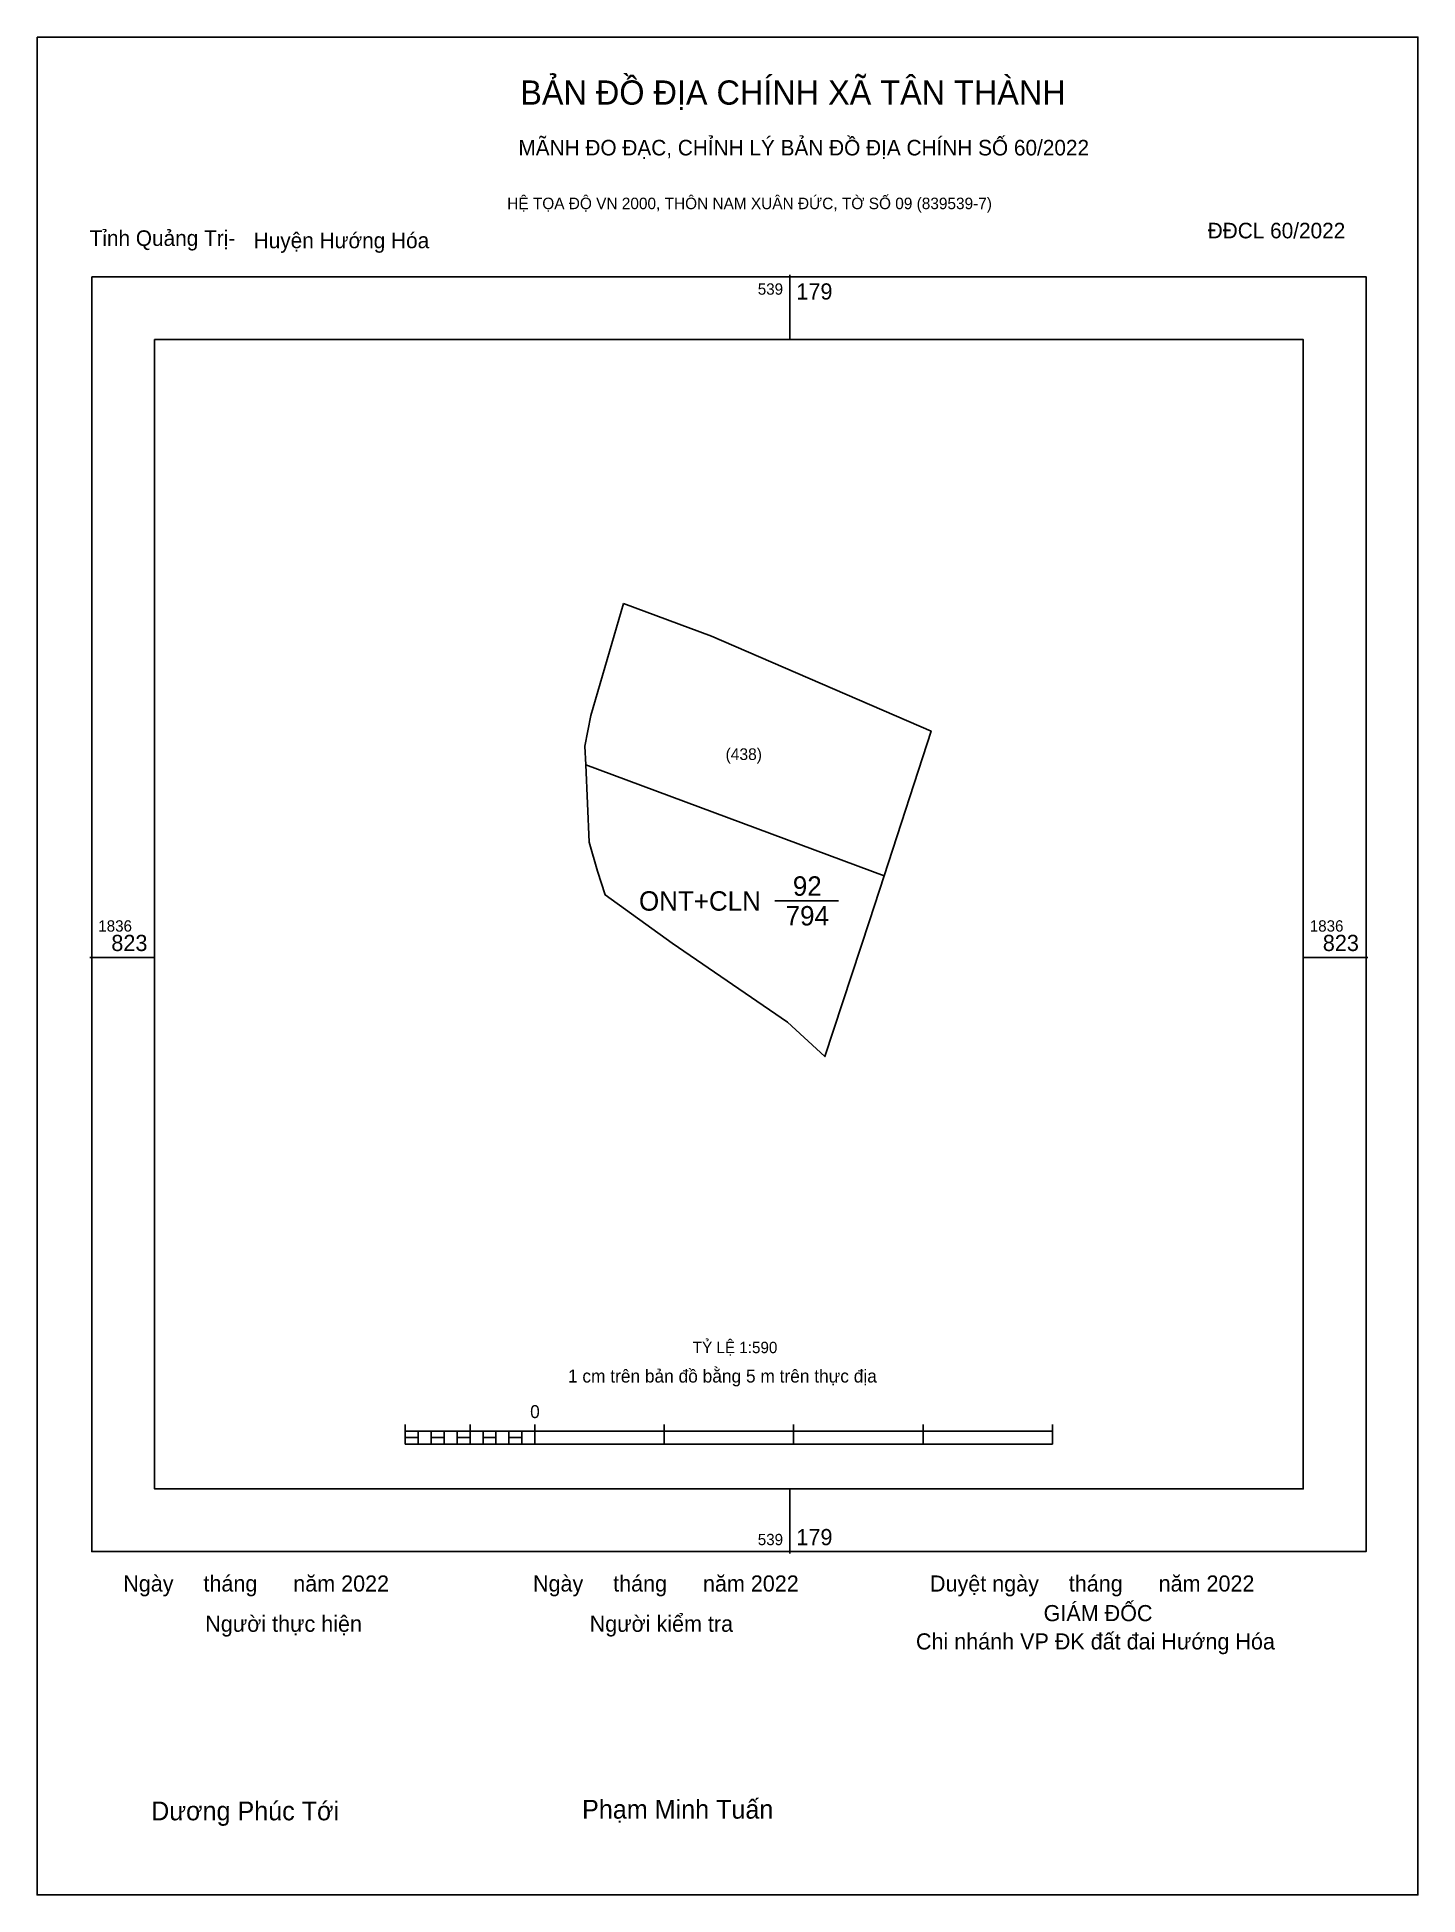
# Model space of a CAD drawing. Extents: x 539111 to 539237, y 1836738 to 1836907.
import ezdxf

# ---------------------------------------------------------------- set-up
doc = ezdxf.new("R2010")
doc.units = 0
for name, color, linetype in [('Level 10', 7, 'Continuous'), ('Level 13', 7, 'Continuous'), ('Level 15', 7, 'Continuous'), ('Level 6', 7, 'Continuous'), ('Level 62', 7, 'Continuous'), ('Level 63', 7, 'Continuous'), ('Level 9', 7, 'Continuous')]:
    doc.layers.add(name, color=color, linetype=linetype)

msp = doc.modelspace()

# ---------------------------------------------------------------- linework, layer by layer
at = {"layer": 'Level 10'}
msp.add_lwpolyline([(539164.18, 1836855.58), (539172.21, 1836852.6), (539192.25, 1836843.93), (539187.96, 1836830.75), (539186.62, 1836826.63), (539182.56, 1836814.25), (539179.16, 1836817.38), (539168.63, 1836824.59), (539162.5, 1836828.99), (539161.83, 1836831.16), (539161.06, 1836833.81), (539160.75, 1836840.86), (539160.67, 1836842.56), (539161.2, 1836845.37)], close=True, dxfattribs=at)
at = {"layer": 'Level 15'}
msp.add_lwpolyline([(539110.69, 1836907.22), (539236.66, 1836907.22), (539236.66, 1836737.81), (539110.69, 1836737.81)], close=True, dxfattribs=at)
at = {"layer": 'Level 62'}
msp.add_lwpolyline([(539121.4, 1836879.64), (539226.21, 1836879.64), (539226.21, 1836774.83), (539121.4, 1836774.83)], close=True, dxfattribs=at)
at = {"layer": 'Level 63'}
for p, q in [((539179.37, 1836885.54), (539179.37, 1836879.64)), ((539160.75, 1836840.86), (539187.96, 1836830.75)), ((539115.5, 1836823.29), (539121.4, 1836823.29)), ((539226.21, 1836823.29), (539232.11, 1836823.29)), ((539144.28, 1836780.7), (539144.28, 1836778.92)), ((539144.28, 1836780.1), (539203.32, 1836780.1)), ((539145.46, 1836780.1), (539145.46, 1836778.92)), ((539146.64, 1836780.1), (539146.64, 1836778.92)), ((539147.82, 1836780.1), (539147.82, 1836778.92)), ((539149.01, 1836780.1), (539149.01, 1836778.92)), ((539150.19, 1836780.7), (539150.19, 1836778.92)), ((539150.19, 1836780.1), (539150.19, 1836778.92)), ((539151.37, 1836780.1), (539151.37, 1836778.92)), ((539152.55, 1836780.1), (539152.55, 1836778.92)), ((539153.73, 1836780.1), (539153.73, 1836778.92)), ((539154.91, 1836780.1), (539154.91, 1836778.92)), ((539156.09, 1836780.7), (539156.09, 1836778.92)), ((539156.09, 1836780.1), (539156.09, 1836778.92)), ((539167.9, 1836780.7), (539167.9, 1836778.92)), ((539179.71, 1836780.7), (539179.71, 1836778.92)), ((539191.52, 1836780.7), (539191.52, 1836778.92)), ((539203.32, 1836780.7), (539203.32, 1836778.92)), ((539144.28, 1836778.92), (539203.32, 1836778.92)), ((539179.37, 1836774.83), (539179.37, 1836768.93))]:
    msp.add_line(p, q, dxfattribs=at)
for points in [[(539115.68, 1836885.36), (539231.93, 1836885.36), (539231.93, 1836769.11), (539115.68, 1836769.11)], [(539144.28, 1836779.51), (539145.46, 1836779.51), (539145.46, 1836778.92), (539144.28, 1836778.92)], [(539144.28, 1836779.51), (539145.46, 1836779.51), (539145.46, 1836778.92), (539144.28, 1836778.92)], [(539146.64, 1836779.51), (539147.82, 1836779.51), (539147.82, 1836778.92), (539146.64, 1836778.92)], [(539149.01, 1836779.51), (539150.19, 1836779.51), (539150.19, 1836778.92), (539149.01, 1836778.92)], [(539151.37, 1836779.51), (539152.55, 1836779.51), (539152.55, 1836778.92), (539151.37, 1836778.92)], [(539153.73, 1836779.51), (539154.91, 1836779.51), (539154.91, 1836778.92), (539153.73, 1836778.92)]]:
    msp.add_lwpolyline(points, close=True, dxfattribs=at)
at = {"layer": 'Level 9'}
msp.add_line((539178, 1836828.45), (539183.8, 1836828.45), dxfattribs=at)

# ---------------------------------------------------------------- texts
at = {"layer": 'Level 13'}
for s, p in [('92', (539179.64, 1836828.92)), ('ONT+CLN', (539165.6, 1836827.56)), ('794', (539178.98, 1836826.21))]:
    msp.add_text(s, height=1.771, dxfattribs=at).set_placement(p)
at = {"layer": 'Level 6'}
msp.add_text('TỶ LỆ 1:590', height=1.0379, dxfattribs=at).set_placement((539170.51, 1836787.21))
at = {"layer": 'Level 63'}
for s, height, p in [('BẢN ĐỒ ĐỊA CHÍNH XÃ TÂN THÀNH', 2.2104, (539154.77, 1836901.06)), ('MÃNH ĐO ĐẠC, CHỈNH LÝ BẢN ĐỒ ĐỊA CHÍNH SỐ 60/2022', 1.4183, (539154.6, 1836896.43)), ('HỆ TỌA ĐỘ VN 2000, THÔN NAM XUÂN ĐỨC, TỜ SỐ 09 (839539-7)', 1.0499, (539153.58, 1836891.53)), ('539', 1.033, (539176.44, 1836883.73)), ('179', 1.476, (539179.96, 1836883.29)), ('(438)', 1.063, (539173.5, 1836841.3)), ('1836', 1.033, (539116.27, 1836825.65)), ('1836', 1.033, (539226.8, 1836825.65)), ('823', 1.476, (539117.46, 1836823.88)), ('823', 1.476, (539227.99, 1836823.88)), ('1 cm trên bản đồ bằng 5 m trên thực địa', 1.1809, (539159.12, 1836784.53)), ('0', 1.18, (539155.67, 1836781.29)), ('539', 1.033, (539176.44, 1836769.7)), ('179', 1.476, (539179.96, 1836769.7)), ('Ngày     tháng      năm 2022', 1.4692, (539118.55, 1836765.47)), ('Ngày     tháng      năm 2022', 1.4692, (539155.93, 1836765.47)), ('Duyệt ngày     tháng      năm 2022', 1.4692, (539192.15, 1836765.47)), ('GIÁM ĐỐC', 1.469, (539202.52, 1836762.77)), ('Người thực hiện', 1.4692, (539126.03, 1836761.8)), ('Người kiểm tra', 1.4692, (539161.1, 1836761.8)), ('Chi nhánh VP ĐK đất đai Hướng Hóa', 1.4692, (539190.87, 1836760.19)), ('Dương Phúc Tới', 1.7136, (539121.09, 1836744.61)), ('Phạm Minh Tuấn', 1.7136, (539160.41, 1836744.76))]:
    msp.add_text(s, height=height, dxfattribs=at).set_placement(p)
at = {"layer": 'Level 9'}
for s, p in [('Tỉnh Quảng Trị-', (539115.48, 1836888.18)), ('Huyện Hướng Hóa', (539130.45, 1836887.97)), ('ĐĐCL 60/2022', (539217.49, 1836888.87))]:
    msp.add_text(s, height=1.4183, dxfattribs=at).set_placement(p)

doc.saveas('drawing.dxf')
